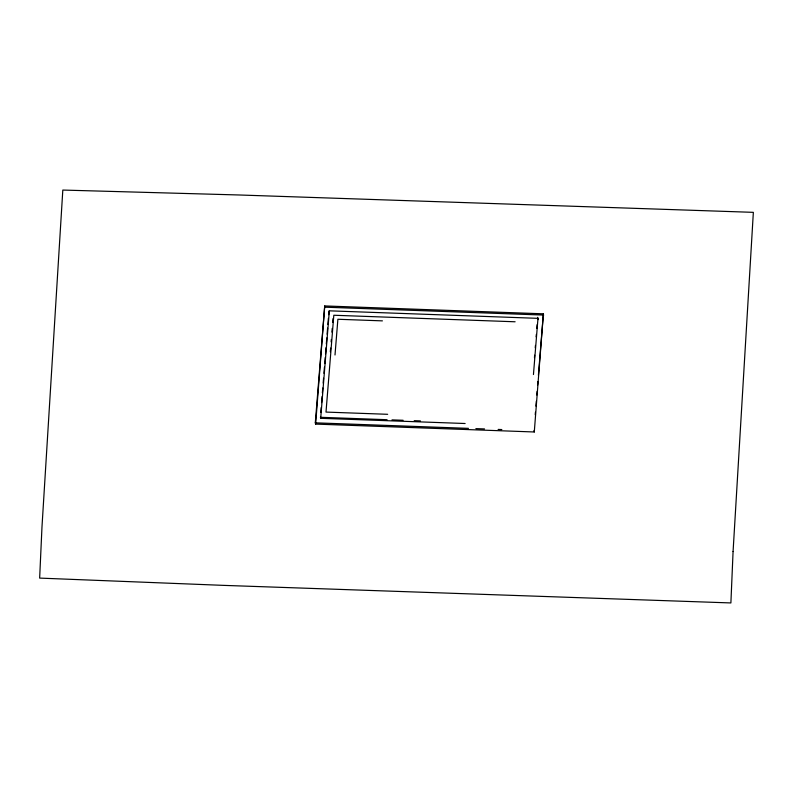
<?xml version="1.0" encoding="UTF-8"?>
<svg xmlns="http://www.w3.org/2000/svg" width="793" height="793" viewBox="0 0 793 793"><rect width="100%" height="100%" fill="white"/><g stroke="black" fill="none" stroke-linecap="round" stroke-linejoin="round"><path stroke-width="1.19" d="M315.297 422.838L324.724 305.939L543.374 313.82L534.284 431.977L315.644 424.096L315.297 422.838L468.475 428.359M315.644 424.096L324.724 305.939M320.798 412.41L321.195 407.533M321.591 402.646L322.087 396.54M322.374 392.872L322.771 387.985M323.167 383.098L323.564 378.211M323.95 373.325L324.446 367.218M324.743 363.561L325.239 357.455M325.526 353.787L326.022 347.681M326.32 344.013L326.815 337.907M327.103 334.24L327.598 328.133M327.896 324.476L328.391 318.37M328.679 314.702L328.976 311.034M465.124 423.512L320.689 418.308L329.353 310.826L537.981 318.34L533.451 374.534M330.334 351.735L330.631 348.058M331.127 341.922L331.325 339.473M331.91 332.118L332.208 328.441M332.703 322.315L333.001 318.637M335.003 354.986L337.887 319.262L382.424 320.868M534.452 357.643L534.651 355.195M535.245 347.869L535.444 345.431M536.127 336.876L536.326 334.438M536.821 328.322L537.119 324.664M535.235 414.719L535.434 412.261M535.929 406.105L536.326 401.189M536.821 395.033L537.119 391.346M537.614 385.19L537.912 381.492M538.407 375.347L543.374 313.82M325.071 307.188L543.711 315.069M515.113 321.78L333.813 315.247L326.002 412.082L387.668 414.303M387.073 419.705L320.412 417.296L320.689 418.308M392.01 419.884L403.122 420.28M414.233 420.677L420.399 420.905M475.879 428.626L484.533 428.934M498.123 429.429L501.82 429.558M537.704 317.329L538.328 319.599M533.937 430.718L534.284 431.977M733.079 551.531L730.888 602.938L223.646 585.373L39.65 578.097L41.97 527.176L62.816 190.062L239.03 194.979L753.35 212.346L733.079 551.531"/></g></svg>
